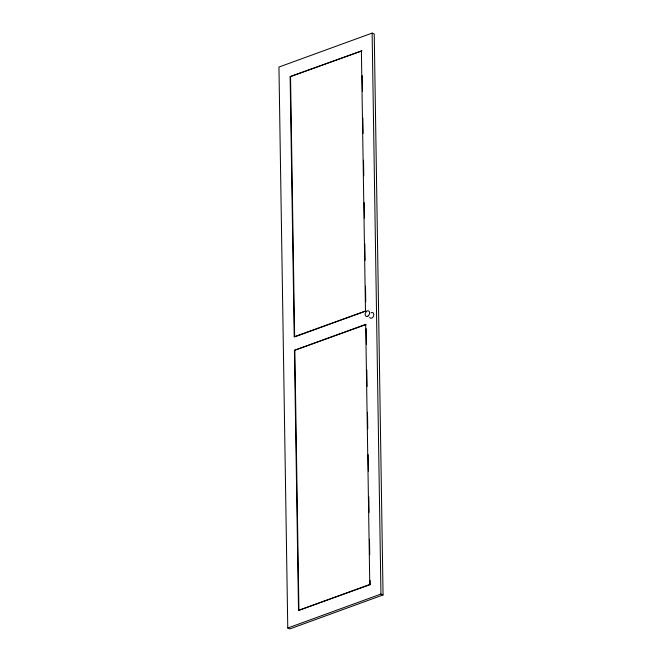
<?xml version="1.0" encoding="UTF-8"?>
<svg xmlns="http://www.w3.org/2000/svg" width="662" height="662" viewBox="0 0 662 662"><rect width="100%" height="100%" fill="white"/><g stroke="black" fill="none" stroke-linecap="round" stroke-linejoin="round"><path stroke-width="0.99" d="M372.135 33.1L278.95 67.052L287.763 628.023L289.865 628.9L383.05 594.948L374.237 33.977L372.135 33.1L380.948 594.062L383.05 594.948M290.13 76.66L361.808 50.866L290.13 76.66L294.209 336.751L294.631 336.925L290.544 76.833M294.209 336.751L365.896 310.958L295.591 336.577M370.19 584.637L298.512 610.43L294.425 350.339L365.689 324.372L369.777 584.463L370.19 584.637L370.132 580.508M294.425 350.339L366.111 324.546M298.512 610.43L369.777 584.463M287.763 628.023L380.948 594.062M362.197 75.642L362.437 91.124M362.859 117.952L363.107 133.434M363.529 160.27L363.769 175.753M364.191 202.589L364.431 218.071M364.836 243.873L365.101 260.389M365.507 286.191L365.747 301.673M366.169 328.675L366.417 344.157M366.822 369.959L367.079 386.467M367.484 412.277L367.741 428.786M368.146 454.587L368.411 471.104M368.817 496.905L369.057 512.388M369.479 539.224L369.727 554.706M361.386 50.693L365.474 310.784M294.847 350.512L298.934 610.604M371.001 312.911A2.987 2.052 -67.3 0 1 373.666 313.738A2.987 2.052 -67.3 0 1 372.507 317.586A2.987 2.052 -67.3 0 1 369.653 317.429M367.948 316.113A2.987 2.052 -67.3 0 0 368.941 311.148A2.987 2.052 -67.3 0 0 365.225 313.647A2.987 2.052 -67.3 0 0 367.948 316.113"/></g></svg>
